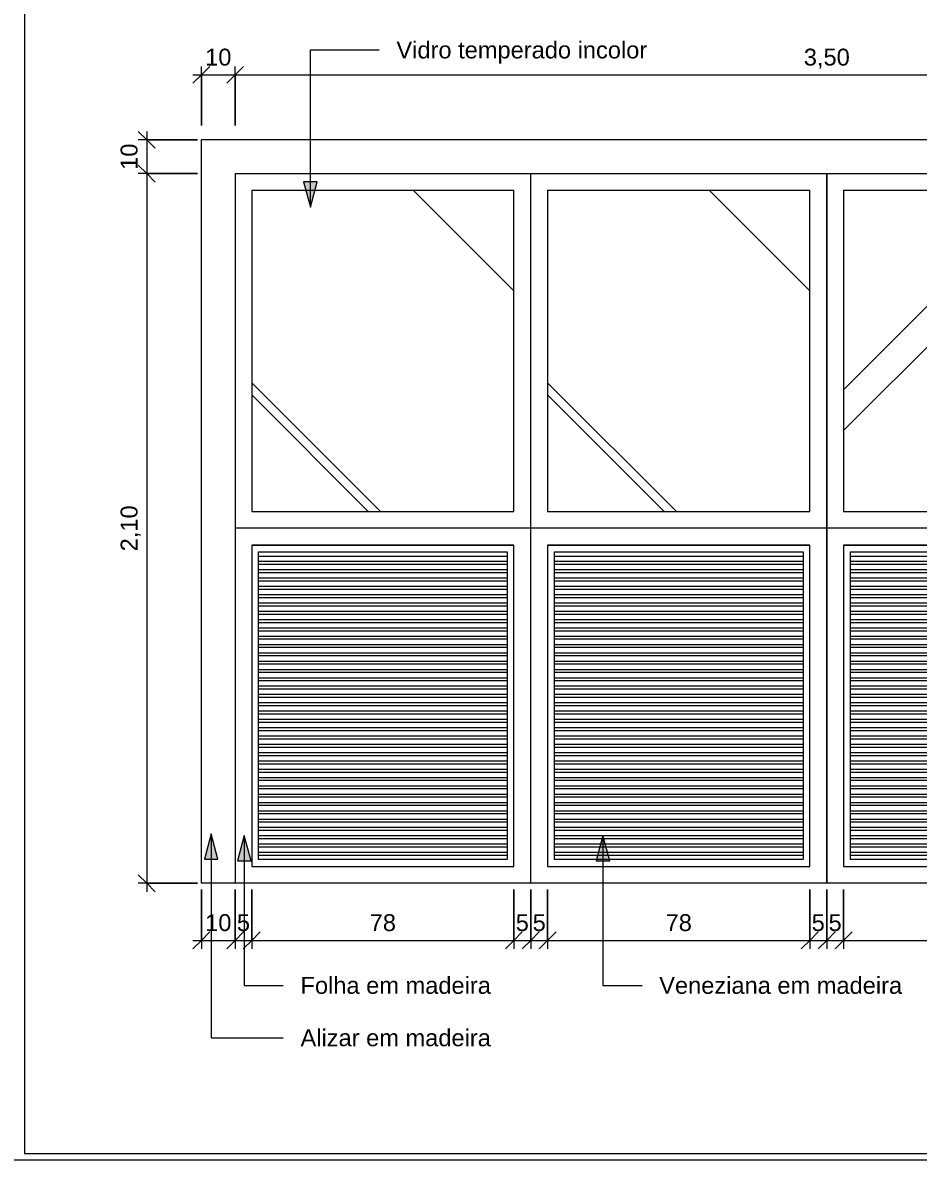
# Model space of a CAD drawing. Header units: millimetres. Extents: x 502 to 64776, y -45 to 5297.
# Drawn here: x 26230 to 28878, y -45 to 3319 of the extents above; entities that cross this region are included whole.
import ezdxf

# ---------------------------------------------------------------- set-up
doc = ezdxf.new("R2010")
doc.units = ezdxf.units.MM
for name, color, linetype, lineweight in [('A-ANNO-DIMS', 211, 'Continuous', 9), ('A-ANNO-DIMS-25', 211, 'Continuous', 9), ('A-DETL-THIN', 151, 'Continuous', 9), ('A-DOOR', 31, 'Continuous', 25), ('G-ANNO-TEXT', 231, 'Continuous', 9)]:
    doc.layers.add(name, color=color, linetype=linetype, lineweight=lineweight)
doc.styles.add('@Arial Unicode MS', font='ARIALUNI.TTF', dxfattribs={"height": 50})
doc.styles.add('Arial_2', font='arial.ttf', dxfattribs={"height": 50})
doc.dimstyles.new('CRT_-__Metros_-_Linha_de_chamada_3_5_mm', dxfattribs={"dimscale": 304.8, "dimtxt": 50.292243, "dimasz": 0.164042, "dimexe": 0.082021, "dimexo": 0.0625, "dimgap": 0.04101, "dimtad": 1, "dimlfac": 0.001, "dimrnd": 0.01, "dimzin": 0, "dimdsep": 46, "dimtxsty": '@Arial Unicode MS', "dimblk1": 'OBLIQUE', "dimblk2": 'OBLIQUE', "dimsah": 1, "dimcen": 0.09, "dimdle": 0.082021, "dimazin": 0, "dimtfac": 1, "dimtdec": 4, "dimtix": 1, "dimtmove": 0, "dimatfit": 3, "dimfxl": 0.492126, "dimfxlon": 1, "dimtvp": 1, "dimtolj": 1, "dimtzin": 0, "dimarcsym": 2})
doc.dimstyles.new('CRT_-__Metros_-_Linha_de_chamada_3_5_mm_1', dxfattribs={"dimscale": 304.8, "dimtxt": 50.292243, "dimasz": 0.164042, "dimexe": 0.082021, "dimexo": 0.0625, "dimgap": 0.04101, "dimtad": 1, "dimdec": 0, "dimlfac": 0.1, "dimdsep": 46, "dimtxsty": '@Arial Unicode MS', "dimblk1": 'OBLIQUE', "dimblk2": 'OBLIQUE', "dimsah": 1, "dimcen": 0.09, "dimdle": 0.082021, "dimazin": 0, "dimtfac": 1, "dimtdec": 4, "dimtix": 1, "dimtmove": 0, "dimatfit": 3, "dimfxl": 0.492126, "dimfxlon": 1, "dimtvp": 1, "dimtolj": 1, "dimtzin": 0, "dimarcsym": 2})

# ---------------------------------------------------------------- blocks, each defined once
blk = doc.blocks.new('Family - ___-4291741-DETALHAMENTO DE PORTAS 02')
at = {"layer": 'A-DOOR', "lineweight": 9}
h = blk.add_hatch(dxfattribs=at)
h.set_pattern_fill('FP_16', color=256, style=0, pattern_type=2)
h.set_pattern_definition([(135, (6320.2, 1823.7), (-969.9, 2586.3), [17145, -2286, 5715, -1143]), (135, (4800, 2395.2), (1883.2, 266.7), [3429, -377.2, 6858, -857.25]), (135, (5748.7, 2795.2), (-3661.25, 4744.27), [9144, -1600.2, 4572, -1143])])
h.paths.add_polyline_path([(5982.7, 1873.7), (6707.7, 1873.7), (6707.7, 2823.7), (5932.7, 2823.7), (5932.7, 1873.7)])
h = blk.add_hatch(dxfattribs=at)
h.set_pattern_fill('FP_15', color=256, style=0, pattern_type=2)
h.set_pattern_definition([(135, (7195.2, 1823.7), (-969.9, 2586.3), [17145, -2286, 5715, -1143]), (135, (5675, 2395.2), (1883.2, 266.7), [3429, -377.2, 6858, -857.25]), (135, (6623.7, 2795.2), (-3661.25, 4744.27), [9144, -1600.2, 4572, -1143])])
h.paths.add_polyline_path([(7360, 1873.7), (7582.7, 1873.7), (7582.7, 2823.7), (6807.7, 2823.7), (6807.7, 1873.7), (6900.9, 1873.7)])
h = blk.add_hatch(dxfattribs=at)
h.set_pattern_fill('FP_17', color=256, style=0, pattern_type=2)
h.set_pattern_definition([(45, (8070.2, 1823.7), (969.9, 2586.3), [17145, -2286, 5715, -1143]), (45, (9590.4, 2395.2), (-1883.2, 266.7), [3429, -377.2, 6858, -857.25]), (45, (8641.7, 2795.2), (3661.25, 4744.27), [9144, -1600.2, 4572, -1143])])
h.paths.add_polyline_path([(7819.1, 1873.7), (8457.7, 1873.7), (8457.7, 2823.7), (7682.7, 2823.7), (7682.7, 1873.7)])
h = blk.add_hatch(dxfattribs=at)
h.set_pattern_fill('FP_18', color=256, style=0, pattern_type=2)
h.set_pattern_definition([(45, (8945.2, 1823.7), (969.9, 2586.3), [17145, -2286, 5715, -1143]), (45, (10465.4, 2395.2), (-1883.2, 266.7), [3429, -377.2, 6858, -857.25]), (45, (9516.7, 2795.2), (3661.25, 4744.27), [9144, -1600.2, 4572, -1143])])
h.paths.add_polyline_path([(9196.4, 1873.7), (9332.7, 1873.7), (9332.7, 2823.7), (8557.7, 2823.7), (8557.7, 1873.7), (8737.3, 1873.7)])
for p, q in [((5783.7, 2972.7), (5783.7, 773.7)), ((9481.7, 2972.7), (5783.7, 2972.7)), ((9481.7, 773.7), (9481.7, 2972.7)), ((5883.7, 2872.7), (5883.7, 773.7)), ((5883.7, 2872.7), (9381.7, 2872.7)), ((6757.7, 1823.7), (6757.7, 2872.7)), ((7632.7, 2872.7), (7632.7, 1823.7)), ((7632.7, 1823.7), (7632.7, 2872.7)), ((8507.7, 2872.7), (8507.7, 1823.7)), ((9381.7, 2872.7), (9381.7, 773.7)), ((5932.7, 2823.7), (5932.7, 1873.7)), ((5932.7, 2823.7), (6707.7, 2823.7)), ((6707.7, 1873.7), (6707.7, 2823.7)), ((6807.7, 2823.7), (6807.7, 1873.7)), ((6807.7, 2823.7), (7582.7, 2823.7)), ((7582.7, 1873.7), (7582.7, 2823.7)), ((7682.7, 2823.7), (8457.7, 2823.7)), ((7682.7, 2823.7), (7682.7, 1873.7)), ((8457.7, 1873.7), (8457.7, 2823.7)), ((8557.7, 2823.7), (9332.7, 2823.7)), ((8557.7, 2823.7), (8557.7, 1873.7)), ((9332.7, 1873.7), (9332.7, 2823.7)), ((5932.7, 1873.7), (6707.7, 1873.7)), ((6807.7, 1873.7), (7582.7, 1873.7)), ((7682.7, 1873.7), (8457.7, 1873.7)), ((8557.7, 1873.7), (9332.7, 1873.7)), ((6757.7, 1823.7), (5883.7, 1823.7)), ((6757.7, 1823.7), (5883.7, 1823.7)), ((7632.7, 1823.7), (6757.7, 1823.7)), ((6757.7, 773.7), (6757.7, 1823.7)), ((7632.7, 1823.7), (6757.7, 1823.7)), ((7632.7, 1823.7), (7632.7, 773.7)), ((7632.7, 773.7), (7632.7, 1823.7)), ((8507.7, 1823.7), (7632.7, 1823.7)), ((8507.7, 1823.7), (7632.7, 1823.7)), ((8507.7, 1823.7), (8507.7, 773.7)), ((9381.7, 1823.7), (8507.7, 1823.7)), ((9381.7, 1823.7), (8507.7, 1823.7)), ((6707.7, 1773.7), (5932.7, 1773.7)), ((5932.7, 1773.7), (5932.7, 823.7)), ((5932.7, 1773.7), (5932.7, 823.7)), ((5932.7, 1773.7), (6707.7, 1773.7)), ((5952.7, 843.7), (5952.7, 1753.7)), ((5952.7, 1753.7), (6687.7, 1753.7)), ((6687.7, 1753.7), (6687.7, 843.7)), ((6707.7, 823.7), (6707.7, 1773.7)), ((6707.7, 823.7), (6707.7, 1773.7)), ((7582.7, 1773.7), (6807.7, 1773.7)), ((6807.7, 1773.7), (6807.7, 823.7)), ((6807.7, 1773.7), (6807.7, 823.7)), ((6807.7, 1773.7), (7582.7, 1773.7)), ((6827.7, 843.7), (6827.7, 1753.7)), ((6827.7, 1753.7), (7562.7, 1753.7)), ((7562.7, 1753.7), (7562.7, 843.7)), ((7582.7, 823.7), (7582.7, 1773.7)), ((7582.7, 823.7), (7582.7, 1773.7)), ((7682.7, 1773.7), (7682.7, 823.7)), ((8457.7, 1773.7), (7682.7, 1773.7)), ((7682.7, 1773.7), (8457.7, 1773.7)), ((7682.7, 1773.7), (7682.7, 823.7)), ((7702.7, 1753.7), (8437.7, 1753.7)), ((7702.7, 843.7), (7702.7, 1753.7)), ((8437.7, 1753.7), (8437.7, 843.7)), ((8457.7, 823.7), (8457.7, 1773.7)), ((8457.7, 823.7), (8457.7, 1773.7)), ((8557.7, 1773.7), (8557.7, 823.7)), ((9332.7, 1773.7), (8557.7, 1773.7)), ((8557.7, 1773.7), (9332.7, 1773.7)), ((8557.7, 1773.7), (8557.7, 823.7)), ((8577.7, 1753.7), (9312.7, 1753.7)), ((8577.7, 843.7), (8577.7, 1753.7)), ((9312.7, 1753.7), (9312.7, 843.7)), ((9332.7, 823.7), (9332.7, 1773.7)), ((9332.7, 823.7), (9332.7, 1773.7)), ((5952.7, 1741.6), (6687.7, 1741.6)), ((6687.7, 1725.1), (5952.7, 1725.1)), ((6687.7, 1716.6), (5952.7, 1716.6)), ((6827.7, 1741.6), (7562.7, 1741.6)), ((7562.7, 1725.1), (6827.7, 1725.1)), ((7562.7, 1716.6), (6827.7, 1716.6)), ((7702.7, 1741.6), (8437.7, 1741.6)), ((8437.7, 1725.1), (7702.7, 1725.1)), ((8437.7, 1716.6), (7702.7, 1716.6)), ((8577.7, 1741.6), (9312.7, 1741.6)), ((9312.7, 1725.1), (8577.7, 1725.1)), ((9312.7, 1716.6), (8577.7, 1716.6)), ((6687.7, 1700.5), (5952.7, 1700.5)), ((6687.7, 1692), (5952.7, 1692)), ((7562.7, 1700.5), (6827.7, 1700.5)), ((7562.7, 1692), (6827.7, 1692)), ((8437.7, 1700.5), (7702.7, 1700.5)), ((8437.7, 1692), (7702.7, 1692)), ((9312.7, 1700.5), (8577.7, 1700.5)), ((9312.7, 1692), (8577.7, 1692)), ((6687.7, 1675.9), (5952.7, 1675.9)), ((6687.7, 1667.4), (5952.7, 1667.4)), ((6687.7, 1651.3), (5952.7, 1651.3)), ((7562.7, 1675.9), (6827.7, 1675.9)), ((7562.7, 1667.4), (6827.7, 1667.4)), ((7562.7, 1651.3), (6827.7, 1651.3)), ((8437.7, 1675.9), (7702.7, 1675.9)), ((8437.7, 1667.4), (7702.7, 1667.4)), ((8437.7, 1651.3), (7702.7, 1651.3)), ((9312.7, 1675.9), (8577.7, 1675.9)), ((9312.7, 1667.4), (8577.7, 1667.4)), ((9312.7, 1651.3), (8577.7, 1651.3)), ((6687.7, 1642.8), (5952.7, 1642.8)), ((6687.7, 1626.7), (5952.7, 1626.7)), ((6687.7, 1618.2), (5952.7, 1618.2)), ((7562.7, 1642.8), (6827.7, 1642.8)), ((7562.7, 1626.7), (6827.7, 1626.7)), ((7562.7, 1618.2), (6827.7, 1618.2)), ((8437.7, 1642.8), (7702.7, 1642.8)), ((8437.7, 1626.7), (7702.7, 1626.7)), ((8437.7, 1618.2), (7702.7, 1618.2)), ((9312.7, 1642.8), (8577.7, 1642.8)), ((9312.7, 1626.7), (8577.7, 1626.7)), ((9312.7, 1618.2), (8577.7, 1618.2)), ((6687.7, 1602.1), (5952.7, 1602.1)), ((6687.7, 1593.6), (5952.7, 1593.6)), ((7562.7, 1602.1), (6827.7, 1602.1)), ((7562.7, 1593.6), (6827.7, 1593.6)), ((8437.7, 1602.1), (7702.7, 1602.1)), ((8437.7, 1593.6), (7702.7, 1593.6)), ((9312.7, 1602.1), (8577.7, 1602.1)), ((9312.7, 1593.6), (8577.7, 1593.6)), ((6687.7, 1577.5), (5952.7, 1577.5)), ((6687.7, 1569.1), (5952.7, 1569.1)), ((6687.7, 1552.9), (5952.7, 1552.9)), ((7562.7, 1577.5), (6827.7, 1577.5)), ((7562.7, 1569.1), (6827.7, 1569.1)), ((7562.7, 1552.9), (6827.7, 1552.9)), ((8437.7, 1577.5), (7702.7, 1577.5)), ((8437.7, 1569.1), (7702.7, 1569.1)), ((8437.7, 1552.9), (7702.7, 1552.9)), ((9312.7, 1577.5), (8577.7, 1577.5)), ((9312.7, 1569.1), (8577.7, 1569.1)), ((9312.7, 1552.9), (8577.7, 1552.9)), ((6687.7, 1544.5), (5952.7, 1544.5)), ((6687.7, 1528.4), (5952.7, 1528.4)), ((6687.7, 1519.9), (5952.7, 1519.9)), ((7562.7, 1544.5), (6827.7, 1544.5)), ((7562.7, 1528.4), (6827.7, 1528.4)), ((7562.7, 1519.9), (6827.7, 1519.9)), ((8437.7, 1544.5), (7702.7, 1544.5)), ((8437.7, 1528.4), (7702.7, 1528.4)), ((8437.7, 1519.9), (7702.7, 1519.9)), ((9312.7, 1544.5), (8577.7, 1544.5)), ((9312.7, 1528.4), (8577.7, 1528.4)), ((9312.7, 1519.9), (8577.7, 1519.9)), ((6687.7, 1503.8), (5952.7, 1503.8)), ((6687.7, 1495.3), (5952.7, 1495.3)), ((7562.7, 1503.8), (6827.7, 1503.8)), ((7562.7, 1495.3), (6827.7, 1495.3)), ((8437.7, 1503.8), (7702.7, 1503.8)), ((8437.7, 1495.3), (7702.7, 1495.3)), ((9312.7, 1503.8), (8577.7, 1503.8)), ((9312.7, 1495.3), (8577.7, 1495.3)), ((6687.7, 1479.2), (5952.7, 1479.2)), ((6687.7, 1470.7), (5952.7, 1470.7)), ((6687.7, 1454.6), (5952.7, 1454.6)), ((7562.7, 1479.2), (6827.7, 1479.2)), ((7562.7, 1470.7), (6827.7, 1470.7)), ((7562.7, 1454.6), (6827.7, 1454.6)), ((8437.7, 1479.2), (7702.7, 1479.2)), ((8437.7, 1470.7), (7702.7, 1470.7)), ((8437.7, 1454.6), (7702.7, 1454.6)), ((9312.7, 1479.2), (8577.7, 1479.2)), ((9312.7, 1470.7), (8577.7, 1470.7)), ((9312.7, 1454.6), (8577.7, 1454.6)), ((6687.7, 1446.1), (5952.7, 1446.1)), ((6687.7, 1430), (5952.7, 1430)), ((6687.7, 1421.5), (5952.7, 1421.5)), ((7562.7, 1446.1), (6827.7, 1446.1)), ((7562.7, 1430), (6827.7, 1430)), ((7562.7, 1421.5), (6827.7, 1421.5)), ((8437.7, 1446.1), (7702.7, 1446.1)), ((8437.7, 1430), (7702.7, 1430)), ((8437.7, 1421.5), (7702.7, 1421.5)), ((9312.7, 1446.1), (8577.7, 1446.1)), ((9312.7, 1430), (8577.7, 1430)), ((9312.7, 1421.5), (8577.7, 1421.5)), ((6687.7, 1405.4), (5952.7, 1405.4)), ((6687.7, 1396.9), (5952.7, 1396.9)), ((6687.7, 1380.8), (5952.7, 1380.8)), ((7562.7, 1405.4), (6827.7, 1405.4)), ((7562.7, 1396.9), (6827.7, 1396.9)), ((7562.7, 1380.8), (6827.7, 1380.8)), ((8437.7, 1405.4), (7702.7, 1405.4)), ((8437.7, 1396.9), (7702.7, 1396.9)), ((8437.7, 1380.8), (7702.7, 1380.8)), ((9312.7, 1405.4), (8577.7, 1405.4)), ((9312.7, 1396.9), (8577.7, 1396.9)), ((9312.7, 1380.8), (8577.7, 1380.8)), ((6687.7, 1372.4), (5952.7, 1372.4)), ((6687.7, 1356.3), (5952.7, 1356.3)), ((6687.7, 1347.8), (5952.7, 1347.8)), ((7562.7, 1372.4), (6827.7, 1372.4)), ((7562.7, 1356.3), (6827.7, 1356.3)), ((7562.7, 1347.8), (6827.7, 1347.8)), ((8437.7, 1372.4), (7702.7, 1372.4)), ((8437.7, 1356.3), (7702.7, 1356.3)), ((8437.7, 1347.8), (7702.7, 1347.8)), ((9312.7, 1372.4), (8577.7, 1372.4)), ((9312.7, 1356.3), (8577.7, 1356.3)), ((9312.7, 1347.8), (8577.7, 1347.8)), ((6687.7, 1331.7), (5952.7, 1331.7)), ((6687.7, 1323.2), (5952.7, 1323.2)), ((7562.7, 1331.7), (6827.7, 1331.7)), ((7562.7, 1323.2), (6827.7, 1323.2)), ((8437.7, 1331.7), (7702.7, 1331.7)), ((8437.7, 1323.2), (7702.7, 1323.2)), ((9312.7, 1331.7), (8577.7, 1331.7)), ((9312.7, 1323.2), (8577.7, 1323.2)), ((6687.7, 1307.1), (5952.7, 1307.1)), ((6687.7, 1298.6), (5952.7, 1298.6)), ((6687.7, 1282.5), (5952.7, 1282.5)), ((7562.7, 1307.1), (6827.7, 1307.1)), ((7562.7, 1298.6), (6827.7, 1298.6)), ((7562.7, 1282.5), (6827.7, 1282.5)), ((8437.7, 1307.1), (7702.7, 1307.1)), ((8437.7, 1298.6), (7702.7, 1298.6)), ((8437.7, 1282.5), (7702.7, 1282.5)), ((9312.7, 1307.1), (8577.7, 1307.1)), ((9312.7, 1298.6), (8577.7, 1298.6)), ((9312.7, 1282.5), (8577.7, 1282.5)), ((6687.7, 1274), (5952.7, 1274)), ((6687.7, 1257.9), (5952.7, 1257.9)), ((6687.7, 1249.4), (5952.7, 1249.4)), ((7562.7, 1274), (6827.7, 1274)), ((7562.7, 1257.9), (6827.7, 1257.9)), ((7562.7, 1249.4), (6827.7, 1249.4)), ((8437.7, 1274), (7702.7, 1274)), ((8437.7, 1257.9), (7702.7, 1257.9)), ((8437.7, 1249.4), (7702.7, 1249.4)), ((9312.7, 1274), (8577.7, 1274)), ((9312.7, 1257.9), (8577.7, 1257.9)), ((9312.7, 1249.4), (8577.7, 1249.4)), ((6687.7, 1233.3), (5952.7, 1233.3)), ((6687.7, 1224.8), (5952.7, 1224.8)), ((7562.7, 1233.3), (6827.7, 1233.3)), ((7562.7, 1224.8), (6827.7, 1224.8)), ((8437.7, 1233.3), (7702.7, 1233.3)), ((8437.7, 1224.8), (7702.7, 1224.8)), ((9312.7, 1233.3), (8577.7, 1233.3)), ((9312.7, 1224.8), (8577.7, 1224.8)), ((6687.7, 1208.7), (5952.7, 1208.7)), ((6687.7, 1200.3), (5952.7, 1200.3)), ((6687.7, 1184.1), (5952.7, 1184.1)), ((7562.7, 1208.7), (6827.7, 1208.7)), ((7562.7, 1200.3), (6827.7, 1200.3)), ((7562.7, 1184.1), (6827.7, 1184.1)), ((8437.7, 1208.7), (7702.7, 1208.7)), ((8437.7, 1200.3), (7702.7, 1200.3)), ((8437.7, 1184.1), (7702.7, 1184.1)), ((9312.7, 1208.7), (8577.7, 1208.7)), ((9312.7, 1200.3), (8577.7, 1200.3)), ((9312.7, 1184.1), (8577.7, 1184.1)), ((6687.7, 1175.7), (5952.7, 1175.7)), ((6687.7, 1159.6), (5952.7, 1159.6)), ((6687.7, 1151.1), (5952.7, 1151.1)), ((7562.7, 1175.7), (6827.7, 1175.7)), ((7562.7, 1159.6), (6827.7, 1159.6)), ((7562.7, 1151.1), (6827.7, 1151.1)), ((8437.7, 1175.7), (7702.7, 1175.7)), ((8437.7, 1159.6), (7702.7, 1159.6)), ((8437.7, 1151.1), (7702.7, 1151.1)), ((9312.7, 1175.7), (8577.7, 1175.7)), ((9312.7, 1159.6), (8577.7, 1159.6)), ((9312.7, 1151.1), (8577.7, 1151.1)), ((6687.7, 1135), (5952.7, 1135)), ((6687.7, 1126.5), (5952.7, 1126.5)), ((6687.7, 1110.4), (5952.7, 1110.4)), ((7562.7, 1135), (6827.7, 1135)), ((7562.7, 1126.5), (6827.7, 1126.5)), ((7562.7, 1110.4), (6827.7, 1110.4)), ((8437.7, 1135), (7702.7, 1135)), ((8437.7, 1126.5), (7702.7, 1126.5)), ((8437.7, 1110.4), (7702.7, 1110.4)), ((9312.7, 1135), (8577.7, 1135)), ((9312.7, 1126.5), (8577.7, 1126.5)), ((9312.7, 1110.4), (8577.7, 1110.4)), ((6687.7, 1101.9), (5952.7, 1101.9)), ((6687.7, 1085.8), (5952.7, 1085.8)), ((6687.7, 1077.3), (5952.7, 1077.3)), ((7562.7, 1101.9), (6827.7, 1101.9)), ((7562.7, 1085.8), (6827.7, 1085.8)), ((7562.7, 1077.3), (6827.7, 1077.3)), ((8437.7, 1101.9), (7702.7, 1101.9)), ((8437.7, 1085.8), (7702.7, 1085.8)), ((8437.7, 1077.3), (7702.7, 1077.3)), ((9312.7, 1101.9), (8577.7, 1101.9)), ((9312.7, 1085.8), (8577.7, 1085.8)), ((9312.7, 1077.3), (8577.7, 1077.3)), ((6687.7, 1061.2), (5952.7, 1061.2)), ((6687.7, 1052.7), (5952.7, 1052.7)), ((7562.7, 1061.2), (6827.7, 1061.2)), ((7562.7, 1052.7), (6827.7, 1052.7)), ((8437.7, 1061.2), (7702.7, 1061.2)), ((8437.7, 1052.7), (7702.7, 1052.7)), ((9312.7, 1061.2), (8577.7, 1061.2)), ((9312.7, 1052.7), (8577.7, 1052.7)), ((6687.7, 1036.6), (5952.7, 1036.6)), ((6687.7, 1028.1), (5952.7, 1028.1)), ((6687.7, 1012), (5952.7, 1012)), ((7562.7, 1036.6), (6827.7, 1036.6)), ((7562.7, 1028.1), (6827.7, 1028.1)), ((7562.7, 1012), (6827.7, 1012)), ((8437.7, 1036.6), (7702.7, 1036.6)), ((8437.7, 1028.1), (7702.7, 1028.1)), ((8437.7, 1012), (7702.7, 1012)), ((9312.7, 1036.6), (8577.7, 1036.6)), ((9312.7, 1028.1), (8577.7, 1028.1)), ((9312.7, 1012), (8577.7, 1012)), ((6687.7, 1003.6), (5952.7, 1003.6)), ((6687.7, 987.5), (5952.7, 987.5)), ((6687.7, 979), (5952.7, 979)), ((7562.7, 1003.6), (6827.7, 1003.6)), ((7562.7, 987.5), (6827.7, 987.5)), ((7562.7, 979), (6827.7, 979)), ((8437.7, 1003.6), (7702.7, 1003.6)), ((8437.7, 987.5), (7702.7, 987.5)), ((8437.7, 979), (7702.7, 979)), ((9312.7, 1003.6), (8577.7, 1003.6)), ((9312.7, 987.5), (8577.7, 987.5)), ((9312.7, 979), (8577.7, 979)), ((6687.7, 962.9), (5952.7, 962.9)), ((6687.7, 954.4), (5952.7, 954.4)), ((7562.7, 962.9), (6827.7, 962.9)), ((7562.7, 954.4), (6827.7, 954.4)), ((8437.7, 962.9), (7702.7, 962.9)), ((8437.7, 954.4), (7702.7, 954.4)), ((9312.7, 962.9), (8577.7, 962.9)), ((9312.7, 954.4), (8577.7, 954.4)), ((6687.7, 938.3), (5952.7, 938.3)), ((6687.7, 929.8), (5952.7, 929.8)), ((6687.7, 913.7), (5952.7, 913.7)), ((7562.7, 938.3), (6827.7, 938.3)), ((7562.7, 929.8), (6827.7, 929.8)), ((7562.7, 913.7), (6827.7, 913.7)), ((8437.7, 938.3), (7702.7, 938.3)), ((8437.7, 929.8), (7702.7, 929.8)), ((8437.7, 913.7), (7702.7, 913.7)), ((9312.7, 938.3), (8577.7, 938.3)), ((9312.7, 929.8), (8577.7, 929.8)), ((9312.7, 913.7), (8577.7, 913.7)), ((6687.7, 905.2), (5952.7, 905.2)), ((6687.7, 889.1), (5952.7, 889.1)), ((6687.7, 880.6), (5952.7, 880.6)), ((7562.7, 905.2), (6827.7, 905.2)), ((7562.7, 889.1), (6827.7, 889.1)), ((7562.7, 880.6), (6827.7, 880.6)), ((8437.7, 905.2), (7702.7, 905.2)), ((8437.7, 889.1), (7702.7, 889.1)), ((8437.7, 880.6), (7702.7, 880.6)), ((9312.7, 905.2), (8577.7, 905.2)), ((9312.7, 889.1), (8577.7, 889.1)), ((9312.7, 880.6), (8577.7, 880.6)), ((6687.7, 864.5), (5952.7, 864.5)), ((6687.7, 856), (5952.7, 856)), ((6687.7, 843.7), (5952.7, 843.7)), ((7562.7, 864.5), (6827.7, 864.5)), ((7562.7, 856), (6827.7, 856)), ((7562.7, 843.7), (6827.7, 843.7)), ((8437.7, 864.5), (7702.7, 864.5)), ((8437.7, 856), (7702.7, 856)), ((8437.7, 843.7), (7702.7, 843.7)), ((9312.7, 864.5), (8577.7, 864.5)), ((9312.7, 856), (8577.7, 856)), ((9312.7, 843.7), (8577.7, 843.7)), ((5932.7, 823.7), (6707.7, 823.7)), ((5932.7, 823.7), (6707.7, 823.7)), ((6807.7, 823.7), (7582.7, 823.7)), ((6807.7, 823.7), (7582.7, 823.7)), ((7682.7, 823.7), (8457.7, 823.7)), ((7682.7, 823.7), (8457.7, 823.7)), ((8557.7, 823.7), (9332.7, 823.7)), ((8557.7, 823.7), (9332.7, 823.7)), ((5883.7, 773.7), (5783.7, 773.7)), ((6757.7, 773.7), (5883.7, 773.7)), ((7632.7, 773.7), (6757.7, 773.7)), ((8507.7, 773.7), (7632.7, 773.7)), ((9381.7, 773.7), (8507.7, 773.7)), ((9381.7, 773.7), (9481.7, 773.7))]:
    blk.add_line(p, q, dxfattribs=at)
blk = doc.blocks.new('DIMBLOCK117-DETALHAMENTO DE PORTAS 02')
at = {"layer": 'A-ANNO-DIMS-25', "lineweight": 18}
for p, q in [((26597.2, 2972.7), (26572.2, 2997.7)), ((26597.2, 2972.7), (26622.2, 2947.7)), ((26597.2, 2872.7), (26572.2, 2897.7)), ((26597.2, 2872.7), (26622.2, 2847.7))]:
    blk.add_line(p, q, dxfattribs=at)
at = {"layer": 'A-ANNO-DIMS-25'}
for p, q in [((26597.2, 2997.7), (26597.2, 2872.7)), ((26747.2, 2972.7), (26572.2, 2972.7)), ((26597.2, 2972.7), (26747.2, 2972.7)), ((26747.2, 2872.7), (26572.2, 2872.7)), ((26597.2, 2872.7), (26747.2, 2872.7))]:
    blk.add_line(p, q, dxfattribs=at)
at = {"layer": 'A-ANNO-DIMS-25', "color": 0, "insert": (26519.8, 2883.9), "char_height": 50, "width": 92.937, "attachment_point": 1, "rotation": 90, "line_spacing_factor": 1.117605, "style": '@Arial Unicode MS'}
blk.add_mtext('10', dxfattribs=at)
blk = doc.blocks.new('_Oblique')
at = {"color": 0, "linetype": 'ByBlock', "lineweight": -2}
blk.add_line((-0.5, -0.5), (0.5, 0.5), dxfattribs=at)
blk = doc.blocks.new('DIMBLOCK118-DETALHAMENTO DE PORTAS 02')
at = {"layer": 'A-ANNO-DIMS-25', "lineweight": 18}
for p, q in [((26597.2, 2872.7), (26572.2, 2897.7)), ((26597.2, 2872.7), (26622.2, 2847.7)), ((26597.2, 773.7), (26572.2, 798.7)), ((26597.2, 773.7), (26622.2, 748.7))]:
    blk.add_line(p, q, dxfattribs=at)
at = {"layer": 'A-ANNO-DIMS-25'}
for p, q in [((26747.2, 2872.7), (26572.2, 2872.7)), ((26597.2, 2872.7), (26597.2, 748.7)), ((26597.2, 2872.7), (26747.2, 2872.7)), ((26747.2, 773.7), (26572.2, 773.7)), ((26597.2, 773.7), (26747.2, 773.7))]:
    blk.add_line(p, q, dxfattribs=at)
at = {"layer": 'A-ANNO-DIMS-25', "color": 0, "insert": (26519.8, 1755.5), "char_height": 50, "width": 162.337, "attachment_point": 1, "rotation": 90, "line_spacing_factor": 1.117605, "style": '@Arial Unicode MS'}
blk.add_mtext('2,10', dxfattribs=at)
blk = doc.blocks.new('DIMBLOCK119-DETALHAMENTO DE PORTAS 02')
at = {"layer": 'A-ANNO-DIMS-25'}
for p, q in [((26733.5, 3164.9), (26858.5, 3164.9)), ((26758.5, 3014.9), (26758.5, 3189.9)), ((26758.5, 3164.9), (26758.5, 3014.9)), ((26858.5, 3014.9), (26858.5, 3189.9)), ((26858.5, 3164.9), (26858.5, 3014.9))]:
    blk.add_line(p, q, dxfattribs=at)
at = {"layer": 'A-ANNO-DIMS-25', "lineweight": 18}
for p, q in [((26758.5, 3164.9), (26733.5, 3139.9)), ((26758.5, 3164.9), (26783.5, 3189.9)), ((26858.5, 3164.9), (26833.5, 3139.9)), ((26858.5, 3164.9), (26883.5, 3189.9))]:
    blk.add_line(p, q, dxfattribs=at)
at = {"layer": 'A-ANNO-DIMS-25', "color": 0, "insert": (26769.8, 3242.3), "char_height": 50, "width": 92.937, "attachment_point": 1, "line_spacing_factor": 1.117605, "style": '@Arial Unicode MS'}
blk.add_mtext('10', dxfattribs=at)
blk = doc.blocks.new('DIMBLOCK120-DETALHAMENTO DE PORTAS 02')
at = {"layer": 'A-ANNO-DIMS-25', "lineweight": 18}
for p, q in [((26858.5, 3164.9), (26833.5, 3139.9)), ((26858.5, 3164.9), (26883.5, 3189.9)), ((30356.5, 3164.9), (30331.5, 3139.9)), ((30356.5, 3164.9), (30381.5, 3189.9))]:
    blk.add_line(p, q, dxfattribs=at)
at = {"layer": 'A-ANNO-DIMS-25'}
for p, q in [((26858.5, 3014.9), (26858.5, 3189.9)), ((26858.5, 3164.9), (30356.5, 3164.9)), ((26858.5, 3164.9), (26858.5, 3014.9)), ((30356.5, 3014.9), (30356.5, 3189.9)), ((30356.5, 3164.9), (30356.5, 3014.9))]:
    blk.add_line(p, q, dxfattribs=at)
at = {"layer": 'A-ANNO-DIMS-25', "color": 0, "insert": (28539.9, 3242.3), "char_height": 50, "width": 162.337, "attachment_point": 1, "line_spacing_factor": 1.117605, "style": '@Arial Unicode MS'}
blk.add_mtext('3,50', dxfattribs=at)
blk = doc.blocks.new('DIMBLOCK129-DETALHAMENTO DE PORTAS 02')
at = {"layer": 'A-ANNO-DIMS-25'}
for p, q in [((26758.5, 755), (26758.5, 580)), ((26758.5, 605), (26758.5, 755)), ((26858.5, 755), (26858.5, 580)), ((26858.5, 605), (26858.5, 755)), ((26733.5, 605), (26858.5, 605))]:
    blk.add_line(p, q, dxfattribs=at)
at = {"layer": 'A-ANNO-DIMS-25', "lineweight": 18}
for p, q in [((26758.5, 605), (26783.5, 630)), ((26858.5, 605), (26883.5, 630)), ((26758.5, 605), (26733.5, 580)), ((26858.5, 605), (26833.5, 580))]:
    blk.add_line(p, q, dxfattribs=at)
at = {"layer": 'A-ANNO-DIMS-25', "color": 0, "insert": (26769.8, 682.4), "char_height": 50, "width": 92.937, "attachment_point": 1, "line_spacing_factor": 1.117605, "style": '@Arial Unicode MS'}
blk.add_mtext('10', dxfattribs=at)
blk = doc.blocks.new('DIMBLOCK130-DETALHAMENTO DE PORTAS 02')
at = {"layer": 'A-ANNO-DIMS-25'}
for p, q in [((26858.5, 755), (26858.5, 580)), ((26858.5, 605), (26858.5, 755)), ((26907.5, 755), (26907.5, 580)), ((26907.5, 605), (26907.5, 755)), ((26858.5, 605), (26907.5, 605))]:
    blk.add_line(p, q, dxfattribs=at)
at = {"layer": 'A-ANNO-DIMS-25', "lineweight": 18}
for p, q in [((26858.5, 605), (26883.5, 630)), ((26907.5, 605), (26932.5, 630)), ((26858.5, 605), (26833.5, 580)), ((26907.5, 605), (26882.5, 580))]:
    blk.add_line(p, q, dxfattribs=at)
at = {"layer": 'A-ANNO-DIMS-25', "color": 0, "insert": (26863.6, 682.4), "char_height": 50, "width": 46.468, "attachment_point": 1, "line_spacing_factor": 1.117605, "style": '@Arial Unicode MS'}
blk.add_mtext('5', dxfattribs=at)
blk = doc.blocks.new('DIMBLOCK131-DETALHAMENTO DE PORTAS 02')
at = {"layer": 'A-ANNO-DIMS-25'}
for p, q in [((26907.5, 755), (26907.5, 580)), ((26907.5, 605), (26907.5, 755)), ((27682.5, 755), (27682.5, 580)), ((27682.5, 605), (27682.5, 755)), ((26907.5, 605), (27682.5, 605))]:
    blk.add_line(p, q, dxfattribs=at)
at = {"layer": 'A-ANNO-DIMS-25', "lineweight": 18}
for p, q in [((26907.5, 605), (26932.5, 630)), ((27682.5, 605), (27707.5, 630)), ((26907.5, 605), (26882.5, 580)), ((27682.5, 605), (27657.5, 580))]:
    blk.add_line(p, q, dxfattribs=at)
at = {"layer": 'A-ANNO-DIMS-25', "color": 0, "insert": (27256.3, 682.4), "char_height": 50, "width": 92.937, "attachment_point": 1, "line_spacing_factor": 1.117605, "style": '@Arial Unicode MS'}
blk.add_mtext('78', dxfattribs=at)
blk = doc.blocks.new('DIMBLOCK132-DETALHAMENTO DE PORTAS 02')
at = {"layer": 'A-ANNO-DIMS-25'}
for p, q in [((27682.5, 755), (27682.5, 580)), ((27682.5, 605), (27682.5, 755)), ((27732.5, 755), (27732.5, 580)), ((27732.5, 605), (27732.5, 755)), ((27682.5, 605), (27732.5, 605))]:
    blk.add_line(p, q, dxfattribs=at)
at = {"layer": 'A-ANNO-DIMS-25', "lineweight": 18}
for p, q in [((27682.5, 605), (27707.5, 630)), ((27732.5, 605), (27757.5, 630)), ((27682.5, 605), (27657.5, 580)), ((27732.5, 605), (27707.5, 580))]:
    blk.add_line(p, q, dxfattribs=at)
at = {"layer": 'A-ANNO-DIMS-25', "color": 0, "insert": (27688.1, 682.4), "char_height": 50, "width": 46.468, "attachment_point": 1, "line_spacing_factor": 1.117605, "style": '@Arial Unicode MS'}
blk.add_mtext('5', dxfattribs=at)
blk = doc.blocks.new('DIMBLOCK133-DETALHAMENTO DE PORTAS 02')
at = {"layer": 'A-ANNO-DIMS-25'}
for p, q in [((27732.5, 755), (27732.5, 580)), ((27732.5, 605), (27732.5, 755)), ((27782.5, 755), (27782.5, 580)), ((27782.5, 605), (27782.5, 755)), ((27732.5, 605), (27782.5, 605))]:
    blk.add_line(p, q, dxfattribs=at)
at = {"layer": 'A-ANNO-DIMS-25', "lineweight": 18}
for p, q in [((27732.5, 605), (27757.5, 630)), ((27782.5, 605), (27807.5, 630)), ((27732.5, 605), (27707.5, 580)), ((27782.5, 605), (27757.5, 580))]:
    blk.add_line(p, q, dxfattribs=at)
at = {"layer": 'A-ANNO-DIMS-25', "color": 0, "insert": (27738.1, 682.4), "char_height": 50, "width": 46.468, "attachment_point": 1, "line_spacing_factor": 1.117605, "style": '@Arial Unicode MS'}
blk.add_mtext('5', dxfattribs=at)
blk = doc.blocks.new('DIMBLOCK134-DETALHAMENTO DE PORTAS 02')
at = {"layer": 'A-ANNO-DIMS-25'}
for p, q in [((27782.5, 755), (27782.5, 580)), ((27782.5, 605), (27782.5, 755)), ((28557.5, 755), (28557.5, 580)), ((28557.5, 605), (28557.5, 755)), ((27782.5, 605), (28557.5, 605))]:
    blk.add_line(p, q, dxfattribs=at)
at = {"layer": 'A-ANNO-DIMS-25', "lineweight": 18}
for p, q in [((27782.5, 605), (27807.5, 630)), ((28557.5, 605), (28582.5, 630)), ((27782.5, 605), (27757.5, 580)), ((28557.5, 605), (28532.5, 580))]:
    blk.add_line(p, q, dxfattribs=at)
at = {"layer": 'A-ANNO-DIMS-25', "color": 0, "insert": (28131.3, 682.4), "char_height": 50, "width": 92.937, "attachment_point": 1, "line_spacing_factor": 1.117605, "style": '@Arial Unicode MS'}
blk.add_mtext('78', dxfattribs=at)
blk = doc.blocks.new('DIMBLOCK135-DETALHAMENTO DE PORTAS 02')
at = {"layer": 'A-ANNO-DIMS-25'}
for p, q in [((28557.5, 755), (28557.5, 580)), ((28557.5, 605), (28557.5, 755)), ((28607.5, 755), (28607.5, 580)), ((28607.5, 605), (28607.5, 755)), ((28557.5, 605), (28607.5, 605))]:
    blk.add_line(p, q, dxfattribs=at)
at = {"layer": 'A-ANNO-DIMS-25', "lineweight": 18}
for p, q in [((28557.5, 605), (28582.5, 630)), ((28607.5, 605), (28632.5, 630)), ((28557.5, 605), (28532.5, 580)), ((28607.5, 605), (28582.5, 580))]:
    blk.add_line(p, q, dxfattribs=at)
at = {"layer": 'A-ANNO-DIMS-25', "color": 0, "insert": (28563.1, 682.4), "char_height": 50, "width": 46.468, "attachment_point": 1, "line_spacing_factor": 1.117605, "style": '@Arial Unicode MS'}
blk.add_mtext('5', dxfattribs=at)
blk = doc.blocks.new('DIMBLOCK136-DETALHAMENTO DE PORTAS 02')
at = {"layer": 'A-ANNO-DIMS-25'}
for p, q in [((28607.5, 755), (28607.5, 580)), ((28607.5, 605), (28607.5, 755)), ((28657.5, 755), (28657.5, 580)), ((28657.5, 605), (28657.5, 755)), ((28607.5, 605), (28657.5, 605))]:
    blk.add_line(p, q, dxfattribs=at)
at = {"layer": 'A-ANNO-DIMS-25', "lineweight": 18}
for p, q in [((28607.5, 605), (28632.5, 630)), ((28657.5, 605), (28682.5, 630)), ((28607.5, 605), (28582.5, 580)), ((28657.5, 605), (28632.5, 580))]:
    blk.add_line(p, q, dxfattribs=at)
at = {"layer": 'A-ANNO-DIMS-25', "color": 0, "insert": (28613.1, 682.4), "char_height": 50, "width": 46.468, "attachment_point": 1, "line_spacing_factor": 1.117605, "style": '@Arial Unicode MS'}
blk.add_mtext('5', dxfattribs=at)
blk = doc.blocks.new('DIMBLOCK137-DETALHAMENTO DE PORTAS 02')
at = {"layer": 'A-ANNO-DIMS-25'}
for p, q in [((28657.5, 755), (28657.5, 580)), ((28657.5, 605), (28657.5, 755)), ((29432.5, 755), (29432.5, 580)), ((29432.5, 605), (29432.5, 755)), ((28657.5, 605), (29432.5, 605))]:
    blk.add_line(p, q, dxfattribs=at)
at = {"layer": 'A-ANNO-DIMS-25', "lineweight": 18}
for p, q in [((28657.5, 605), (28682.5, 630)), ((29432.5, 605), (29457.5, 630)), ((28657.5, 605), (28632.5, 580)), ((29432.5, 605), (29407.5, 580))]:
    blk.add_line(p, q, dxfattribs=at)
at = {"layer": 'A-ANNO-DIMS-25', "color": 0, "insert": (29006.3, 682.4), "char_height": 50, "width": 92.937, "attachment_point": 1, "line_spacing_factor": 1.117605, "style": '@Arial Unicode MS'}
blk.add_mtext('78', dxfattribs=at)

msp = doc.modelspace()

# ---------------------------------------------------------------- hatches: boundary and pattern name
at = {"layer": 'G-ANNO-TEXT'}
for points in [[(27080.801, 2773.243), (27100.897, 2848.243), (27060.705, 2848.243)], [(26787.652, 920.443), (26767.556, 845.443), (26807.748, 845.443)], [(26885.401, 915.38), (26865.305, 840.38), (26905.497, 840.38)], [(27946.02, 915.38), (27925.924, 840.38), (27966.116, 840.38)]]:
    msp.add_hatch(color=7, dxfattribs=at).paths.add_polyline_path(points)

# ---------------------------------------------------------------- linework, layer by layer
at = {"layer": 'A-DETL-THIN'}
for p, q in [((26235.488, 5214.608), (26235.488, -25.392)), ((26235.488, -25.392), (30990.205, -25.392)), ((39209.292, -45.392), (21476.59, -45.392))]:
    msp.add_line(p, q, dxfattribs=at)
at = {"layer": 'G-ANNO-TEXT', "color": 7}
for p, q in [((27080.801, 3238.44), (27284.525, 3238.44)), ((27080.801, 2773.243), (27080.801, 3238.44)), ((27100.897, 2848.243), (27060.705, 2848.243)), ((27060.705, 2848.243), (27080.801, 2773.243)), ((27080.801, 2773.243), (27100.897, 2848.243)), ((26787.652, 920.443), (26767.556, 845.443)), ((26807.748, 845.443), (26787.652, 920.443)), ((26787.652, 920.443), (26787.652, 316.774)), ((26885.401, 915.38), (26865.305, 840.38)), ((26905.497, 840.38), (26885.401, 915.38)), ((26885.401, 915.38), (26885.401, 471.809)), ((27946.02, 915.38), (27925.924, 840.38)), ((27966.116, 840.38), (27946.02, 915.38)), ((27946.02, 915.38), (27946.02, 471.809)), ((26767.556, 845.443), (26807.748, 845.443)), ((26865.305, 840.38), (26905.497, 840.38)), ((27925.924, 840.38), (27966.116, 840.38)), ((26885.401, 471.809), (27000.936, 471.809)), ((27946.02, 471.809), (28061.555, 471.809)), ((26787.652, 316.774), (27000.936, 316.774))]:
    msp.add_line(p, q, dxfattribs=at)

# ---------------------------------------------------------------- block references
at = {"layer": 'A-DOOR', "lineweight": 9}
msp.add_blockref('Family - ___-4291741-DETALHAMENTO DE PORTAS 02', (20974.787, 0), dxfattribs=at)

# ---------------------------------------------------------------- texts
at = {"layer": 'G-ANNO-TEXT', "color": 7, "char_height": 50, "attachment_point": 1, "style": 'Arial_2'}
for s, insert, width in [('Vidro temperado incolor', (27335.325, 3263.44), 919.93641), ('Folha em madeira', (27051.736, 496.809), 697.46812), ('Veneziana em madeira', (28112.355, 496.809), 889.87312), ('Alizar em madeira', (27051.736, 341.774), 697.46812)]:
    msp.add_mtext(s, dxfattribs=dict(at, insert=insert, width=width))

# ---------------------------------------------------------------- dimensions: what is measured, and where the dimension line sits
at = {"layer": 'A-ANNO-DIMS'}
for base, p1, p2, dimstyle, override, picture, middle in [((26858.509, 3164.896), (26758.509, 3014.896), (26858.509, 3014.896), 'CRT_-__Metros_-_Linha_de_chamada_3_5_mm_1', {"dimpost": '<>', "dimfxl": 100}, 'DIMBLOCK119-DETALHAMENTO DE PORTAS 02', (26808.509, 3202.942)), ((30356.509, 3164.896), (26858.509, 3014.896), (30356.509, 3014.896), 'CRT_-__Metros_-_Linha_de_chamada_3_5_mm', {"dimpost": '<>', "dimfxl": 3498}, 'DIMBLOCK120-DETALHAMENTO DE PORTAS 02', (28607.509, 3202.942)), ((26858.509, 605.036), (26758.509, 755.036), (26858.509, 755.036), 'CRT_-__Metros_-_Linha_de_chamada_3_5_mm_1', {"dimpost": '<>', "dimfxl": 100}, 'DIMBLOCK129-DETALHAMENTO DE PORTAS 02', (26808.509, 643.081)), ((26907.509, 605.036), (26858.509, 755.036), (26907.509, 755.036), 'CRT_-__Metros_-_Linha_de_chamada_3_5_mm_1', {"dimpost": '<>', "dimfxl": 49}, 'DIMBLOCK130-DETALHAMENTO DE PORTAS 02', (26883.009, 642.962)), ((27682.509187962, 605.035702006), (26907.509187962, 755.035702006), (27682.509187962, 755.035702006), 'CRT_-__Metros_-_Linha_de_chamada_3_5_mm_1', {"dimpost": '<>', "dimfxl": 775}, 'DIMBLOCK131-DETALHAMENTO DE PORTAS 02', (27295.009187962, 643.081404747)), ((27732.509, 605.036), (27682.509, 755.036), (27732.509, 755.036), 'CRT_-__Metros_-_Linha_de_chamada_3_5_mm_1', {"dimpost": '<>', "dimfxl": 50}, 'DIMBLOCK132-DETALHAMENTO DE PORTAS 02', (27707.509, 642.962)), ((27782.509, 605.036), (27732.509, 755.036), (27782.509, 755.036), 'CRT_-__Metros_-_Linha_de_chamada_3_5_mm_1', {"dimpost": '<>', "dimfxl": 50}, 'DIMBLOCK133-DETALHAMENTO DE PORTAS 02', (27757.509, 642.962)), ((28557.509187962, 605.035702006), (27782.509187962, 755.035702006), (28557.509187962, 755.035702006), 'CRT_-__Metros_-_Linha_de_chamada_3_5_mm_1', {"dimpost": '<>', "dimfxl": 775}, 'DIMBLOCK134-DETALHAMENTO DE PORTAS 02', (28170.009187962, 643.081404747)), ((28607.509, 605.036), (28557.509, 755.036), (28607.509, 755.036), 'CRT_-__Metros_-_Linha_de_chamada_3_5_mm_1', {"dimpost": '<>', "dimfxl": 50}, 'DIMBLOCK135-DETALHAMENTO DE PORTAS 02', (28582.509, 642.962)), ((28657.509, 605.036), (28607.509, 755.036), (28657.509, 755.036), 'CRT_-__Metros_-_Linha_de_chamada_3_5_mm_1', {"dimpost": '<>', "dimfxl": 50}, 'DIMBLOCK136-DETALHAMENTO DE PORTAS 02', (28632.509, 642.962)), ((29432.509187962, 605.035702006), (28657.509187962, 755.035702006), (29432.509187962, 755.035702006), 'CRT_-__Metros_-_Linha_de_chamada_3_5_mm_1', {"dimpost": '<>', "dimfxl": 775}, 'DIMBLOCK137-DETALHAMENTO DE PORTAS 02', (29045.009187962, 643.081404747))]:
    dim = msp.add_linear_dim(base=base, p1=p1, p2=p2, dimstyle=dimstyle, override=override, dxfattribs=at)
    dim.commit()
    dim.dimension.update_dxf_attribs({"geometry": picture, "text_midpoint": middle})
for base, p1, p2, dimstyle, override, picture, middle in [((26597.236, 2872.664), (26747.236, 2972.664), (26747.236, 2872.664), 'CRT_-__Metros_-_Linha_de_chamada_3_5_mm_1', {"dimpost": '<>', "dimfxl": 100}, 'DIMBLOCK117-DETALHAMENTO DE PORTAS 02', (26559.19, 2922.664)), ((26597.236, 773.664), (26747.236, 2872.664), (26747.236, 773.664), 'CRT_-__Metros_-_Linha_de_chamada_3_5_mm', {"dimpost": '<>', "dimfxl": 2099}, 'DIMBLOCK118-DETALHAMENTO DE PORTAS 02', (26559.19, 1823.164))]:
    dim = msp.add_linear_dim(base=base, p1=p1, p2=p2, angle=90, dimstyle=dimstyle, override=override, dxfattribs=at)
    dim.commit()
    dim.dimension.update_dxf_attribs({"geometry": picture, "text_midpoint": middle})

doc.saveas('drawing.dxf')
